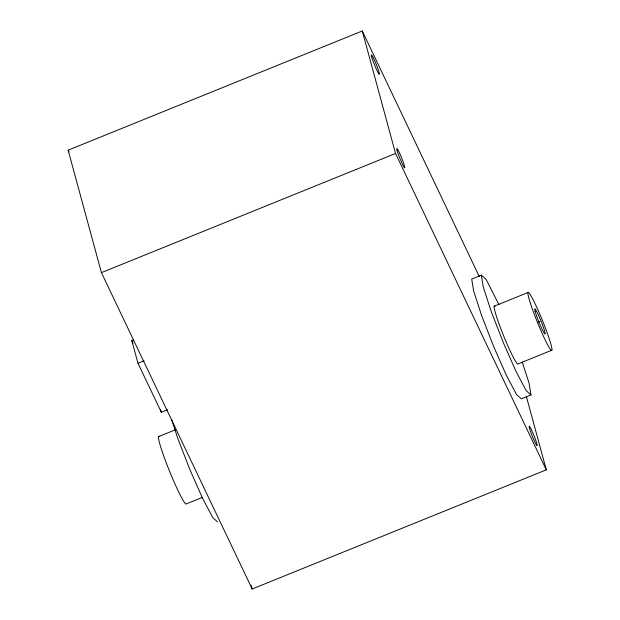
<?xml version="1.0" encoding="UTF-8"?>
<svg xmlns="http://www.w3.org/2000/svg" width="620" height="620" viewBox="0 0 620 620"><rect width="100%" height="100%" fill="white"/><g stroke="black" fill="none" stroke-linecap="round" stroke-linejoin="round"><path stroke-width="0.93" d="M526.388 396.537L546.305 469.836L252.177 589L101.417 272.645L68.138 150.164L362.266 31L479.291 276.567M101.417 272.645L395.545 153.481L362.266 31M167.477 409.797L161.34 412.285L137.966 363.227L131.827 340.659L133.587 339.946M137.966 363.227L144.096 360.747M498.961 304.707L486.119 279.411L481.36 275.156L471.712 279.062L473.603 290.858L481.624 315.534L493.636 346.487L506.424 375.418L516.561 394.576L521.319 398.831L530.96 394.925L529.077 383.129L522.241 362.111M158.573 436.596L175.297 429.815M494.21 306.195L527.969 292.524M538.137 322.09L539.912 321.369M551.862 350.215L518.111 363.886A31.349 2.658 67.9 0 1 503.231 334.878A31.349 2.658 67.9 0 1 494.977 306.241M202.275 497.434L186.426 503.851A36.549 3.1 67.9 0 1 169.074 470.03A36.549 3.1 67.9 0 1 159.464 436.643M530.96 394.925L526.202 390.67L516.072 371.512L503.285 342.581L491.265 311.628L483.243 286.952L481.36 275.156M217.55 521.9L212.792 517.646L202.655 498.488L189.875 469.557L177.855 438.604L171.616 419.414M395.545 153.481L546.305 469.836M68.138 150.164L68.975 151.908M131.827 340.659L133.06 343.24M251.17 585.288L252.177 589M160.603 409.572L161.34 412.285M397.087 150.428A10.439 0.883 67.9 0 0 403.976 167.067A10.439 0.883 67.9 0 0 401.225 156.93A10.439 0.883 67.9 0 0 397.087 150.428M529.464 428.203A10.439 0.883 67.9 0 0 536.354 444.842A10.439 0.883 67.9 0 0 533.603 434.705A10.439 0.883 67.9 0 0 529.464 428.203M371.644 56.792A10.439 0.883 67.9 0 0 378.533 73.439A10.439 0.883 67.9 0 0 375.782 63.302A10.439 0.883 67.9 0 0 371.644 56.792M530.488 303.537A31.349 2.658 67.9 0 0 551.095 350.168A31.349 2.658 67.9 0 0 538.16 310.395A31.349 2.658 67.9 0 0 530.488 303.537M535.13 311.333A13.578 1.155 67.9 0 0 544.096 332.971A13.578 1.155 67.9 0 0 540.516 319.796A13.578 1.155 67.9 0 0 535.13 311.333"/></g></svg>
